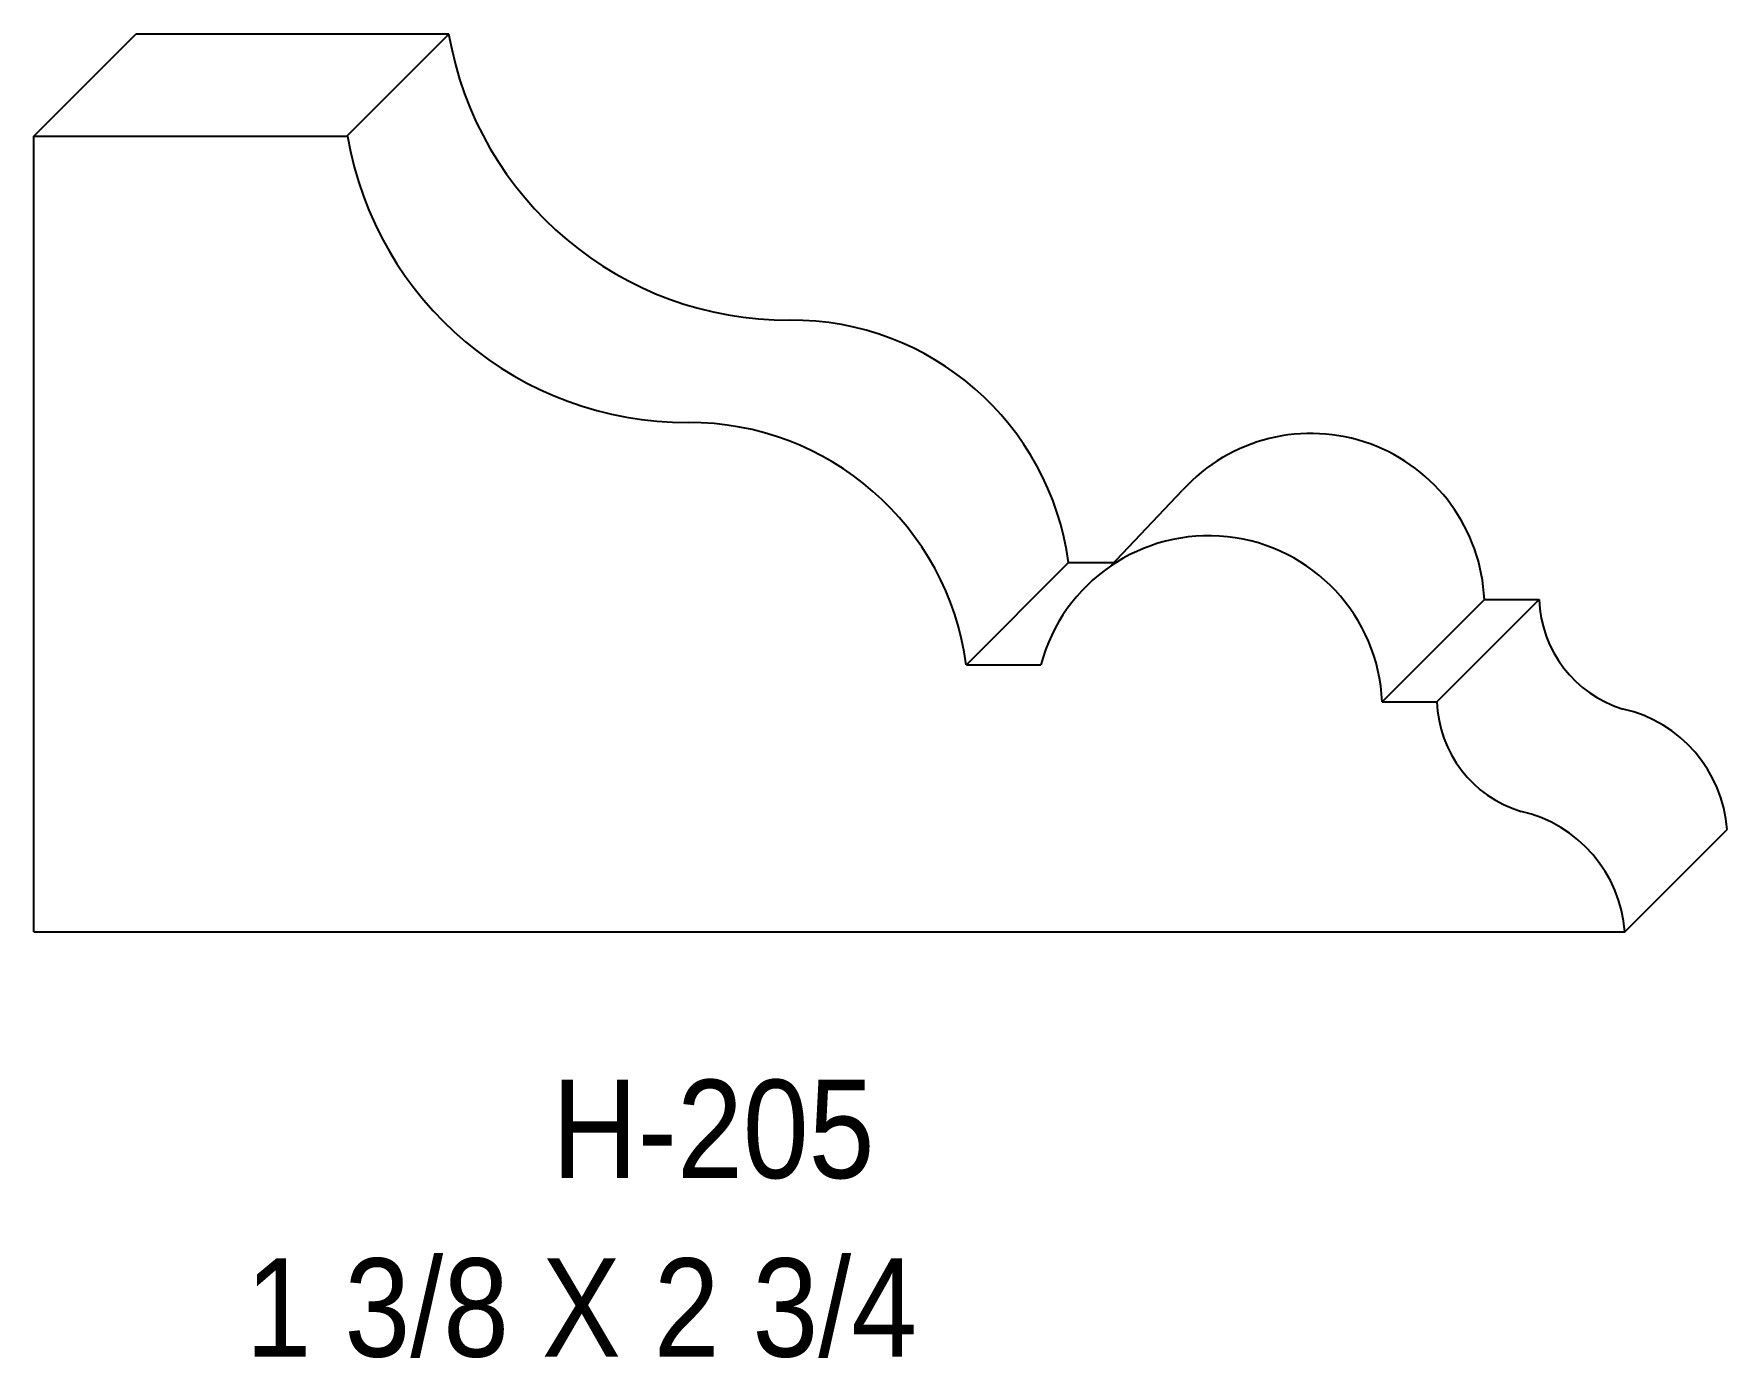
# Model space of a CAD drawing. Extents: x 72.34 to 75.26, y 162.12 to 164.41.
import ezdxf

# ---------------------------------------------------------------- set-up
doc = ezdxf.new("R2010")
doc.units = 0
doc.header["$LTSCALE"] = 5
doc.layers.add('PROFILE', color=7, linetype='CONTINUOUS')
doc.styles.add('TXT', font='TXT', dxfattribs={"height": 3.5})

msp = doc.modelspace()

# ---------------------------------------------------------------- linework, layer by layer
at = {"layer": 'PROFILE', "color": 1, "linetype": 'CONTINUOUS'}
for p, q in [((72.3384, 164.2289), (72.5151, 164.4057)), ((72.5151, 164.4057), (73.0552, 164.4057)), ((72.8791, 164.2289), (73.0558, 164.4057)), ((72.3384, 162.8543), (72.3384, 164.2289)), ((72.3384, 164.2289), (72.8805, 164.2289)), ((74.1986, 163.4858), (74.3234, 163.6173)), ((73.9497, 163.3154), (74.1264, 163.4921)), ((74.1264, 163.4921), (74.2082, 163.4921)), ((74.6682, 163.2516), (74.8449, 163.4283)), ((74.763, 163.2516), (74.9397, 163.4283)), ((74.8449, 163.4283), (74.9397, 163.4283)), ((73.9497, 163.3154), (74.0785, 163.3154)), ((74.6682, 163.2516), (74.763, 163.2516)), ((75.0877, 162.8543), (75.2644, 163.031)), ((72.3384, 162.8543), (75.0877, 162.8543))]:
    msp.add_line(p, q, dxfattribs=at)
for centre, major_axis, start_param, end_param in [((73.6418, 164.5062), (0, 0.5952), -4.542694, -3.136533), ((73.4671, 164.3295), (0, 0.5952), -4.542692, -3.138451), ((73.6472, 163.4276), (0.4835, 0), 0.133987, 1.575856), ((73.4705, 163.2508), (0, 0.4835), -1.436809, 0.003142), ((74.5452, 163.4153), (0.3, 0), 0.043409, 2.402693), ((74.3685, 163.2386), (0, 0.3), -1.527388, 1.311703), ((75.1442, 163.435), (0, 0.2047), -4.679556, -3.435323), ((74.9675, 163.2583), (0, 0.2047), -4.679556, -3.435323), ((75.0338, 163.0136), (0, 0.2312), -1.495441, -0.223176), ((74.8571, 162.8369), (0, 0.2312), -1.495441, -0.223176)]:
    msp.add_ellipse(centre, major_axis=major_axis, ratio=1, start_param=start_param, end_param=end_param, dxfattribs=at)

# ---------------------------------------------------------------- texts
at = {"layer": 'PROFILE', "color": 1, "linetype": 'CONTINUOUS', "style": 'TXT', "width": 0.9}
for s, height, p in [('H-205', 0.16996, (73.2339, 162.4287)), ('1 3/8 X 2 3/4', 0.169956, (72.7045, 162.1202))]:
    msp.add_text(s, height=height, dxfattribs=at).set_placement(p)

doc.saveas('drawing.dxf')
